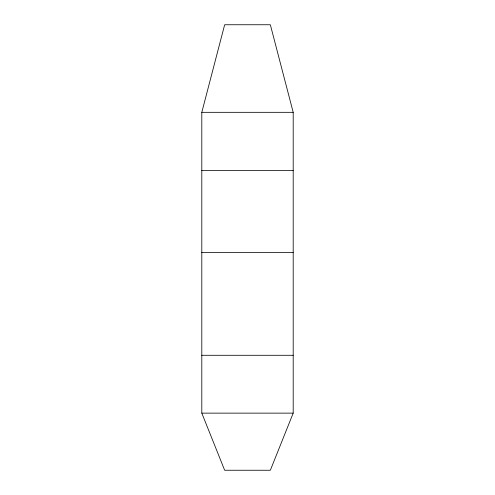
<?xml version="1.0" encoding="UTF-8"?>
<svg xmlns="http://www.w3.org/2000/svg" width="495" height="495" viewBox="0 0 495 495"><rect width="100%" height="100%" fill="white"/><g stroke="black" fill="none" stroke-linecap="round" stroke-linejoin="round"><path stroke-width="0.74" d="M201.805 112.328L224.656 24.75L270.344 24.75L293.195 112.328L293.195 413.133L270.344 470.25L224.656 470.25L201.805 413.133L201.805 112.328L293.195 112.328M201.805 170.626L293.195 170.626M201.805 252.605L293.195 252.605M201.805 355.286L293.195 355.286M201.805 413.133L293.195 413.133"/></g></svg>
